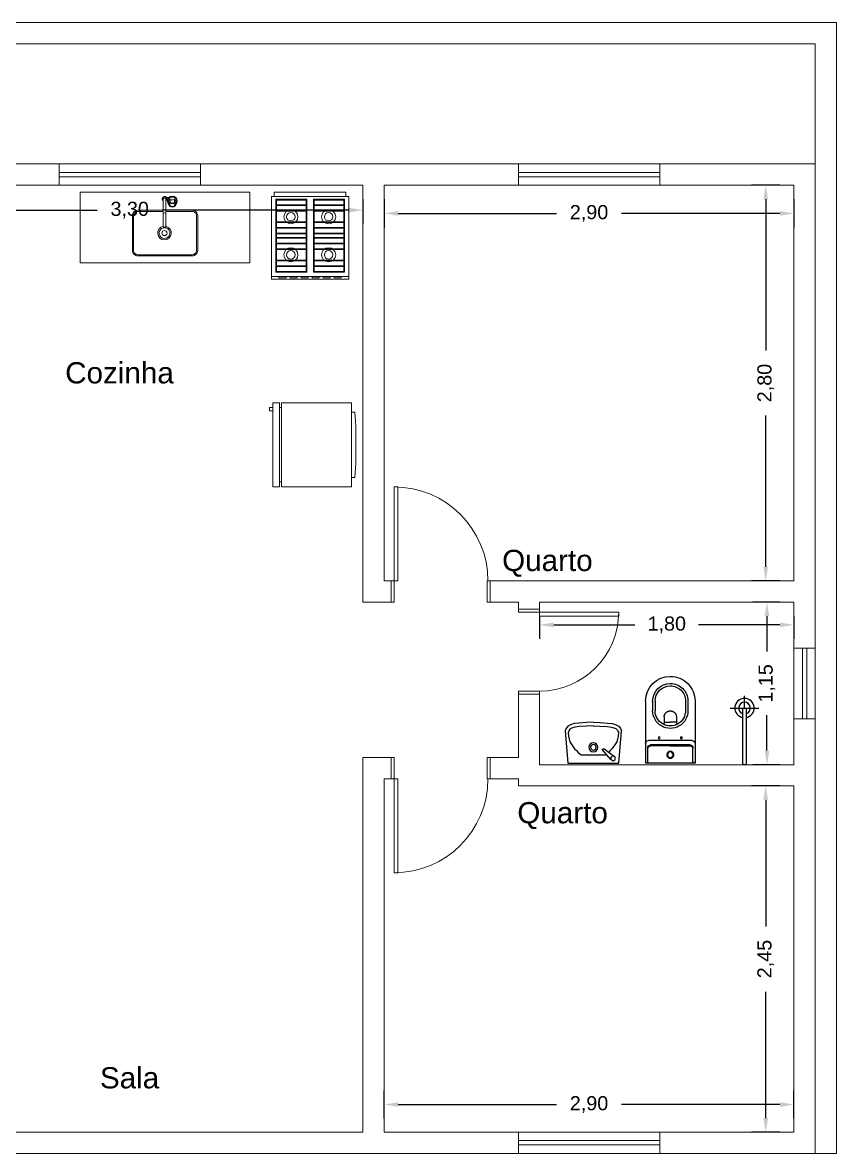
# Model space of a CAD drawing. Header units: millimetres. Extents: x 0 to 27, y -11.4 to 19.
# Drawn here: x 21.24 to 27, y 0 to 8 of the extents above; entities that cross this region are included whole.
import ezdxf

# ---------------------------------------------------------------- set-up
doc = ezdxf.new("R2010")
doc.units = ezdxf.units.MM
doc.linetypes.add('DASHED', pattern=[15, 12, -3])
for name, color, linetype, lineweight in [('Cotas', 3, 'Continuous', 9), ('Cozinha', 252, 'Continuous', 20), ('Edificação', 251, 'Continuous', 20), ('Portas', 251, 'Continuous', 9)]:
    doc.layers.add(name, color=color, linetype=linetype, lineweight=lineweight)
doc.layers.add('TEXTO', color=7, linetype='Continuous')
doc.layers.add('WC', color=252, linetype='Continuous')
doc.styles.get("Standard").update_dxf_attribs({"font": 'arial.ttf'})
doc.styles.add('TEXTO_NOMEQUADRO', font='arial.ttf')
doc.dimstyles.new('ISO-25', dxfattribs={"dimtxt": 0.1, "dimasz": 0.1, "dimexe": 0.1, "dimexo": 0.1, "dimgap": 0.1, "dimtad": 0, "dimzin": 1, "dimtxsty": 'Standard', "dimcen": 0.1, "dimadec": 0, "dimazin": 0, "dimtfac": 1, "dimtmove": 0, "dimatfit": 3, "dimfxl": 1, "dimarcsym": 0})

# ---------------------------------------------------------------- blocks, each defined once
blk = doc.blocks.new('*D43')
at = {"layer": 'Cotas', "color": 0, "lineweight": -2, "transparency": 16777216}
for p, q in [((23.8, 6.75), (23.8, 6.55)), ((26.7, 6.75), (26.7, 6.55)), ((23.9, 6.65), (25.0194, 6.65)), ((26.6, 6.65), (25.4806, 6.65))]:
    blk.add_line(p, q, dxfattribs=at)
at = {"layer": 'Cotas', "color": 0, "transparency": 16777216}
for points in [[(23.9, 6.6667), (23.9, 6.6333), (23.8, 6.65)], [(26.6, 6.6667), (26.6, 6.6333), (26.7, 6.65)]]:
    blk.add_solid(points, dxfattribs=at)
at = {"layer": 'Defpoints', "color": 0, "transparency": 16777216}
for p in [(23.8, 6.85), (26.7, 6.85), (23.8, 6.65)]:
    blk.add_point(p, dxfattribs=at)
at = {"layer": 'Cotas', "color": 0, "transparency": 16777216, "insert": (25.25, 6.65), "char_height": 0.1, "attachment_point": 5}
blk.add_mtext('2,90', dxfattribs=at)
blk = doc.blocks.new('*D35')
at = {"layer": 'Cotas', "color": 0, "lineweight": -2, "transparency": 16777216}
for p, q in [((20.35, 6.75), (20.35, 6.5733)), ((23.65, 6.75), (23.65, 6.5733)), ((20.45, 6.6733), (21.7703, 6.6733)), ((23.55, 6.6733), (22.2297, 6.6733))]:
    blk.add_line(p, q, dxfattribs=at)
at = {"layer": 'Cotas', "color": 0, "transparency": 16777216}
for points in [[(20.45, 6.69), (20.45, 6.6566), (20.35, 6.6733)], [(23.55, 6.69), (23.55, 6.6566), (23.65, 6.6733)]]:
    blk.add_solid(points, dxfattribs=at)
at = {"layer": 'Defpoints', "color": 0, "transparency": 16777216}
for p in [(20.35, 6.85), (23.65, 6.85), (20.35, 6.6733)]:
    blk.add_point(p, dxfattribs=at)
at = {"layer": 'Cotas', "color": 0, "transparency": 16777216, "insert": (22, 6.6733), "char_height": 0.1, "attachment_point": 5}
blk.add_mtext('3,30', dxfattribs=at)
blk = doc.blocks.new('*D54')
at = {"layer": 'Cotas', "color": 0, "lineweight": -2, "transparency": 16777216}
for p, q in [((26.6, 2.6), (26.4, 2.6)), ((26.5, 2.5), (26.5, 1.6061)), ((26.5, 0.25), (26.5, 1.1439)), ((26.6, 0.15), (26.4, 0.15))]:
    blk.add_line(p, q, dxfattribs=at)
at = {"layer": 'Cotas', "color": 0, "transparency": 16777216}
for points in [[(26.4833, 2.5), (26.5167, 2.5), (26.5, 2.6)], [(26.4833, 0.25), (26.5167, 0.25), (26.5, 0.15)]]:
    blk.add_solid(points, dxfattribs=at)
at = {"layer": 'Defpoints', "color": 0, "transparency": 16777216}
for p in [(26.7, 2.6), (26.5, 0.15), (26.7, 0.15)]:
    blk.add_point(p, dxfattribs=at)
at = {"layer": 'Cotas', "color": 0, "transparency": 16777216, "insert": (26.5, 1.375), "char_height": 0.1, "attachment_point": 5, "rotation": 90}
blk.add_mtext('2,45', dxfattribs=at)
blk = doc.blocks.new('*D55')
at = {"layer": 'Cotas', "color": 0, "lineweight": -2, "transparency": 16777216}
for p, q in [((23.8, 0.25), (23.8, 0.4456)), ((26.7, 0.25), (26.7, 0.4456)), ((23.9, 0.3456), (25.0194, 0.3456)), ((26.6, 0.3456), (25.4806, 0.3456))]:
    blk.add_line(p, q, dxfattribs=at)
at = {"layer": 'Cotas', "color": 0, "transparency": 16777216}
for points in [[(23.9, 0.3623), (23.9, 0.3289), (23.8, 0.3456)], [(26.6, 0.3623), (26.6, 0.3289), (26.7, 0.3456)]]:
    blk.add_solid(points, dxfattribs=at)
at = {"layer": 'Defpoints', "color": 0, "transparency": 16777216}
for p in [(23.8, 0.3456), (23.8, 0.15), (26.7, 0.15)]:
    blk.add_point(p, dxfattribs=at)
at = {"layer": 'Cotas', "color": 0, "transparency": 16777216, "insert": (25.25, 0.3456), "char_height": 0.1, "attachment_point": 5}
blk.add_mtext('2,90', dxfattribs=at)
blk = doc.blocks.new('*D59')
at = {"layer": 'Cotas', "color": 0, "lineweight": -2, "transparency": 16777216}
for p, q in [((26.6, 3.9), (26.4086, 3.9)), ((26.5086, 3.8), (26.5086, 3.5505)), ((26.5086, 2.85), (26.5086, 3.0995)), ((26.6, 2.75), (26.4086, 2.75))]:
    blk.add_line(p, q, dxfattribs=at)
at = {"layer": 'Cotas', "color": 0, "transparency": 16777216}
for points in [[(26.4919, 3.8), (26.5252, 3.8), (26.5086, 3.9)], [(26.4919, 2.85), (26.5252, 2.85), (26.5086, 2.75)]]:
    blk.add_solid(points, dxfattribs=at)
at = {"layer": 'Defpoints', "color": 0, "transparency": 16777216}
for p in [(26.7, 3.9), (26.5086, 2.75), (26.7, 2.75)]:
    blk.add_point(p, dxfattribs=at)
at = {"layer": 'Cotas', "color": 0, "transparency": 16777216, "insert": (26.5086, 3.325), "char_height": 0.1, "attachment_point": 5, "rotation": 90}
blk.add_mtext('1,15', dxfattribs=at)
blk = doc.blocks.new('*D60')
at = {"layer": 'Cotas', "color": 0, "lineweight": -2, "transparency": 16777216}
for p, q in [((26.6, 6.85), (26.4001, 6.85)), ((26.5001, 6.75), (26.5001, 5.6806)), ((26.5001, 4.15), (26.5001, 5.2194)), ((26.6, 4.05), (26.4001, 4.05))]:
    blk.add_line(p, q, dxfattribs=at)
at = {"layer": 'Cotas', "color": 0, "transparency": 16777216}
for points in [[(26.4834, 6.75), (26.5168, 6.75), (26.5001, 6.85)], [(26.4834, 4.15), (26.5168, 4.15), (26.5001, 4.05)]]:
    blk.add_solid(points, dxfattribs=at)
at = {"layer": 'Defpoints', "color": 0, "transparency": 16777216}
for p in [(26.7, 6.85), (26.5001, 4.05), (26.7, 4.05)]:
    blk.add_point(p, dxfattribs=at)
at = {"layer": 'Cotas', "color": 0, "transparency": 16777216, "insert": (26.5001, 5.45), "char_height": 0.1, "attachment_point": 5, "rotation": 90}
blk.add_mtext('2,80', dxfattribs=at)
blk = doc.blocks.new('*D36')
at = {"layer": 'Cotas', "color": 0, "lineweight": -2, "transparency": 16777216}
for p, q in [((24.9, 3.8), (24.9, 3.6393)), ((26.7, 3.8), (26.7, 3.6393)), ((25, 3.7393), (25.575, 3.7393)), ((26.6, 3.7393), (26.025, 3.7393))]:
    blk.add_line(p, q, dxfattribs=at)
at = {"layer": 'Cotas', "color": 0, "transparency": 16777216}
for points in [[(25, 3.7559), (25, 3.7226), (24.9, 3.7393)], [(26.6, 3.7559), (26.6, 3.7226), (26.7, 3.7393)]]:
    blk.add_solid(points, dxfattribs=at)
at = {"layer": 'Defpoints', "color": 0, "transparency": 16777216}
for p in [(24.9, 3.9), (26.7, 3.9), (26.7, 3.7393)]:
    blk.add_point(p, dxfattribs=at)
at = {"layer": 'Cotas', "color": 0, "transparency": 16777216, "insert": (25.8, 3.7393), "char_height": 0.1, "attachment_point": 5}
blk.add_mtext('1,80', dxfattribs=at)
blk = doc.blocks.new('CO-F4PB')
for p, q in [((0.2535, 0), (-0.2535, 0)), ((0.2535, 0), (-0.2535, 0)), ((-0.2535, 0), (-0.2535, -0.03)), ((0.2535, -0.03), (0.2535, 0)), ((-0.2735, -0.03), (-0.2735, -0.596)), ((0.2735, -0.03), (-0.2735, -0.03)), ((-0.2435, -0.05), (-0.2435, -0.566)), ((-0.0235, -0.05), (-0.2435, -0.05)), ((-0.0285, -0.055), (-0.2385, -0.055)), ((-0.2385, -0.055), (-0.2385, -0.09)), ((-0.0285, -0.055), (-0.0285, -0.09)), ((-0.0235, -0.05), (-0.0235, -0.566)), ((0.0235, -0.05), (0.0235, -0.566)), ((0.2435, -0.05), (0.0235, -0.05)), ((0.2385, -0.055), (0.0285, -0.055)), ((0.0285, -0.055), (0.0285, -0.09)), ((0.2385, -0.055), (0.2385, -0.09)), ((0.2435, -0.05), (0.2435, -0.566)), ((0.2735, -0.596), (0.2735, -0.03)), ((-0.0235, -0.09), (-0.2435, -0.09)), ((-0.0235, -0.095), (-0.2435, -0.095)), ((-0.0235, -0.13), (-0.2435, -0.13)), ((-0.0235, -0.135), (-0.2435, -0.135)), ((-0.2385, -0.095), (-0.2385, -0.13)), ((-0.2385, -0.135), (-0.2385, -0.21)), ((-0.0285, -0.095), (-0.0285, -0.13)), ((-0.0285, -0.135), (-0.0285, -0.21)), ((0.2435, -0.09), (0.0235, -0.09)), ((0.2435, -0.095), (0.0235, -0.095)), ((0.2435, -0.13), (0.0235, -0.13)), ((0.2435, -0.135), (0.0235, -0.135)), ((0.0285, -0.095), (0.0285, -0.13)), ((0.0285, -0.135), (0.0285, -0.21)), ((0.2385, -0.095), (0.2385, -0.13)), ((0.2385, -0.135), (0.2385, -0.21)), ((-0.0235, -0.21), (-0.2435, -0.21)), ((-0.0235, -0.215), (-0.2435, -0.215)), ((-0.2385, -0.215), (-0.2385, -0.25)), ((-0.0285, -0.215), (-0.0285, -0.25)), ((0.2435, -0.21), (0.0235, -0.21)), ((0.2435, -0.215), (0.0235, -0.215)), ((0.0285, -0.215), (0.0285, -0.25)), ((0.2385, -0.215), (0.2385, -0.25)), ((-0.0235, -0.25), (-0.2435, -0.25)), ((-0.0235, -0.255), (-0.2435, -0.255)), ((-0.0235, -0.29), (-0.2435, -0.29)), ((-0.0235, -0.295), (-0.2435, -0.295)), ((-0.2385, -0.255), (-0.2385, -0.29)), ((-0.2385, -0.295), (-0.2385, -0.321)), ((-0.0285, -0.255), (-0.0285, -0.29)), ((-0.0285, -0.295), (-0.0285, -0.321)), ((0.2435, -0.25), (0.0235, -0.25)), ((0.2435, -0.255), (0.0235, -0.255)), ((0.2435, -0.29), (0.0235, -0.29)), ((0.2435, -0.295), (0.0235, -0.295)), ((0.0285, -0.255), (0.0285, -0.29)), ((0.0285, -0.295), (0.0285, -0.321)), ((0.2385, -0.255), (0.2385, -0.29)), ((0.2385, -0.295), (0.2385, -0.321)), ((-0.2435, -0.321), (-0.0235, -0.321)), ((-0.2435, -0.326), (-0.0235, -0.326)), ((-0.2435, -0.361), (-0.0235, -0.361)), ((-0.2435, -0.366), (-0.0235, -0.366)), ((-0.2385, -0.326), (-0.2385, -0.361)), ((-0.2385, -0.366), (-0.2385, -0.401)), ((-0.0285, -0.326), (-0.0285, -0.361)), ((-0.0285, -0.366), (-0.0285, -0.401)), ((0.0235, -0.321), (0.2435, -0.321)), ((0.0235, -0.326), (0.2435, -0.326)), ((0.0235, -0.361), (0.2435, -0.361)), ((0.0235, -0.366), (0.2435, -0.366)), ((0.0285, -0.326), (0.0285, -0.361)), ((0.0285, -0.366), (0.0285, -0.401)), ((0.2385, -0.326), (0.2385, -0.361)), ((0.2385, -0.366), (0.2385, -0.401)), ((-0.2435, -0.401), (-0.0235, -0.401)), ((-0.2435, -0.406), (-0.0235, -0.406)), ((-0.2385, -0.406), (-0.2385, -0.481)), ((-0.0285, -0.406), (-0.0285, -0.481)), ((0.0235, -0.401), (0.2435, -0.401)), ((0.0235, -0.406), (0.2435, -0.406)), ((0.0285, -0.406), (0.0285, -0.481)), ((0.2385, -0.406), (0.2385, -0.481)), ((-0.2435, -0.481), (-0.0235, -0.481)), ((-0.2435, -0.486), (-0.0235, -0.486)), ((-0.2435, -0.521), (-0.0235, -0.521)), ((-0.2435, -0.526), (-0.0235, -0.526)), ((-0.2385, -0.486), (-0.2385, -0.521)), ((-0.2385, -0.526), (-0.2385, -0.561)), ((-0.0285, -0.486), (-0.0285, -0.521)), ((-0.0285, -0.526), (-0.0285, -0.561)), ((0.0235, -0.481), (0.2435, -0.481)), ((0.0235, -0.486), (0.2435, -0.486)), ((0.0235, -0.521), (0.2435, -0.521)), ((0.0235, -0.526), (0.2435, -0.526)), ((0.0285, -0.486), (0.0285, -0.521)), ((0.0285, -0.526), (0.0285, -0.561)), ((0.2385, -0.486), (0.2385, -0.521)), ((0.2385, -0.526), (0.2385, -0.561)), ((-0.2735, -0.596), (0.2735, -0.596)), ((-0.2735, -0.596), (-0.2735, -0.616)), ((-0.2735, -0.616), (0.2735, -0.616)), ((-0.2435, -0.566), (-0.0235, -0.566)), ((-0.2385, -0.561), (-0.0285, -0.561)), ((0.0235, -0.566), (0.2435, -0.566)), ((0.0285, -0.561), (0.2385, -0.561)), ((0.2735, -0.616), (0.2735, -0.596))]:
    blk.add_line(p, q)
for points in [[(-0.2204, -0.606), (-0.1704, -0.606), (-0.1704, -0.596), (-0.2204, -0.596)], [(-0.1422, -0.606), (-0.0922, -0.606), (-0.0922, -0.596), (-0.1422, -0.596)], [(-0.0641, -0.606), (-0.0141, -0.606), (-0.0141, -0.596), (-0.0641, -0.596)], [(0.0141, -0.606), (0.0641, -0.606), (0.0641, -0.596), (0.0141, -0.596)], [(0.0922, -0.606), (0.1422, -0.606), (0.1422, -0.596), (0.0922, -0.596)], [(0.1704, -0.606), (0.2204, -0.606), (0.2204, -0.596), (0.1704, -0.596)]]:
    blk.add_lwpolyline(points, close=True)
for centre, radius in [((-0.1308, -0.1735), 0.05), ((-0.1308, -0.1735), 0.03), ((0.1362, -0.1735), 0.05), ((0.1362, -0.1735), 0.03), ((-0.1308, -0.4425), 0.05), ((0.1362, -0.4425), 0.05), ((-0.1308, -0.4425), 0.03), ((0.1362, -0.4425), 0.03)]:
    blk.add_circle(centre, radius)
blk = doc.blocks.new('CUBA-COZ-02')
for p, q in [((-0.0095, 0.2452), (-0.0095, 0.2275)), ((0.0105, 0.2452), (0.0105, 0.2275)), ((0.0146, 0.2516), (0.031, 0.2516)), ((0.0379, 0.2522), (0.0379, 0.2367)), ((0.0731, 0.2522), (0.0731, 0.2367)), ((-0.0095, 0.2275), (-0.0095, 0.0565)), ((0.0105, 0.2275), (0.0105, 0.0565)), ((0.0146, 0.2316), (0.0209, 0.2316)), ((0.0305, 0.2026), (0.0305, 0.2242)), ((0.0399, 0.2163), (0.0399, 0.2377)), ((0.0712, 0.2163), (0.0712, 0.2377)), ((0.0805, 0.2026), (0.0805, 0.2242)), ((-0.0095, 0.0565), (-0.0095, 0.0516)), ((0.0105, 0.0565), (0.0105, 0.0516))]:
    blk.add_line(p, q)
for points in [[(-0.0095, 0.1611), (-0.1889, 0.1611, 0.414214), (-0.2269, 0.1231), (-0.2269, -0.1231, 0.414214), (-0.1889, -0.1611), (0.1969, -0.1611, 0.414214), (0.2349, -0.1231), (0.2349, 0.1231, 0.414214), (0.1969, 0.1611), (0.0105, 0.1611)], [(-0.0095, 0.1531), (-0.1889, 0.1531, 0.414214), (-0.2189, 0.1231), (-0.2189, -0.1231, 0.414214), (-0.1889, -0.1531), (0.1969, -0.1531, 0.414214), (0.2269, -0.1231), (0.2269, 0.1231, 0.414214), (0.1969, 0.1531), (0.0105, 0.1531)]]:
    blk.add_lwpolyline(points, format="xyb")
blk.add_lwpolyline([(0.0105, 0.0367, -7.502529), (-0.0095, 0.037, -0.133288)], format="xyb", close=True)
at = {"linetype": 'Continuous'}
for points in [[(0.0391, 0.2375, 0), (0.0361, 0.2353, 0), (0.0337, 0.2328, 0), (0.032, 0.2301, 0), (0.0309, 0.2272, 0), (0.0305, 0.2242, 0)], [(0.0389, 0.2157, 0), (0.0359, 0.2135, 0), (0.0335, 0.2109, 0), (0.0318, 0.2081, 0), (0.0308, 0.2052, 0), (0.0305, 0.2021, 0)], [(0.0305, 0.2021, 0), (0.0311, 0.1989, 0), (0.0324, 0.1959, 0), (0.0345, 0.193, 0), (0.0373, 0.1905, 0), (0.0407, 0.1884, 0), (0.0446, 0.1867, 0), (0.0488, 0.1856, 0), (0.0533, 0.185, 0), (0.0578, 0.185, 0), (0.0623, 0.1856, 0), (0.0665, 0.1867, 0), (0.0704, 0.1884, 0), (0.0738, 0.1905, 0), (0.0766, 0.193, 0), (0.0786, 0.1959, 0), (0.08, 0.1989, 0), (0.0805, 0.2021, 0)], [(0.075, 0.199, 0), (0.0746, 0.2011, 0), (0.0734, 0.2032, 0), (0.0715, 0.2051, 0), (0.0689, 0.2067, 0), (0.0658, 0.208, 0), (0.0623, 0.209, 0), (0.0585, 0.2095, 0), (0.0545, 0.2096, 0), (0.0506, 0.2093, 0), (0.0469, 0.2085, 0), (0.0436, 0.2074, 0), (0.0407, 0.2059, 0), (0.0385, 0.2041, 0), (0.0369, 0.2022, 0), (0.0362, 0.2, 0), (0.0362, 0.1979, 0), (0.0369, 0.1958, 0), (0.0385, 0.1938, 0), (0.0407, 0.192, 0), (0.0436, 0.1905, 0), (0.0469, 0.1894, 0), (0.0506, 0.1886, 0), (0.0545, 0.1883, 0), (0.0585, 0.1884, 0), (0.0623, 0.1889, 0), (0.0658, 0.1899, 0), (0.0689, 0.1912, 0), (0.0715, 0.1928, 0), (0.0734, 0.1947, 0), (0.0746, 0.1968, 0), (0.075, 0.199, 0)], [(0.0805, 0.2242, 0), (0.0802, 0.2272, 0), (0.0791, 0.2301, 0), (0.0773, 0.2328, 0), (0.0749, 0.2353, 0), (0.0719, 0.2375, 0)], [(0.0805, 0.2026, 0), (0.0802, 0.2055, 0), (0.0791, 0.2084, 0), (0.0774, 0.2111, 0), (0.0751, 0.2136, 0), (0.0722, 0.2157, 0)]]:
    blk.add_polyline3d(points, dxfattribs=at)
blk.add_circle((0, 0), 0.0182)
for centre, radius, start, end in [((0.0005, 0.2416), 0.0173, 35.41872, 234.58128), ((0.0005, 0.2416), 0.0126, 322.25181, 217.74819), ((0.0005, 0.2242), 0.0233, 64.55551, 115.44449), ((0.0005, 0.2416), 0.0173, 324.58128, 35.41872), ((0.0555, 0.2266), 0.035, 315.56467, 224.43533), ((0.0555, 0.2266), 0.032, 321.37517, 218.62483), ((0.0555, 0.1725), 0.0816, 77.53823, 102.46177), ((0.0005, 0.2416), 0.0173, 305.41872, 324.58128), ((0.04, 0.214), 0.002, 63.97489, 122.15591), ((0.0401, 0.2358), 0.002, 74.31395, 121.56748), ((0.0555, 0.2905), 0.0549, 254.31395, 285.68605), ((0.0555, 0.2459), 0.0335, 243.97489, 296.02511), ((0.0711, 0.214), 0.002, 57.84409, 116.02511), ((0.0709, 0.2358), 0.002, 58.43251, 105.68606), ((0.0005, 0.1207), 0.0233, 64.55551, 115.44449), ((0, 0), 0.0482, 101.34386, 77.38563), ((0.0005, 0.0516), 0.0112, 153.72082, 26.27918), ((0.0005, 0.0516), 0.01, 180, 0)]:
    blk.add_arc(centre, radius, start, end)
blk = doc.blocks.new('DUPLEX320PL')
for p, q in [((-0.058, -0.1246), (-0.058, -0.6181)), ((-0.058, -0.1246), (0.538, -0.1246)), ((0.538, -0.6181), (0.538, -0.1246)), ((0.538, -0.6181), (-0.058, -0.6181)), ((0.538, -0.6338), (-0.058, -0.6338)), ((-0.058, -0.6338), (-0.058, -0.6799)), ((-0.023, -0.6181), (-0.023, -0.6338)), ((0.503, -0.6338), (0.503, -0.6181)), ((0.538, -0.6338), (0.538, -0.6799)), ((-0.058, -0.6799), (0.538, -0.6799))]:
    blk.add_line(p, q)
blk.add_lwpolyline([(0.4713, -0.1246), (0.4713, -0.1005), (0.3713, -0.0932), (0.1087, -0.0932), (0.0087, -0.1005), (0.0087, -0.1246)])
blk.add_lwpolyline([(0.4797, -0.6799), (0.4797, -0.7042), (0.5039, -0.7042), (0.5039, -0.6799)], close=True)
blk = doc.blocks.new('01lavl91')
at = {"linetype": 'Continuous'}
for p, q in [((-0.085, -0.0692), (0.0857, -0.0692)), ((0.1253, -0.036), (0.0639, -0.1075)), ((0.0753, -0.1139), (0.1503, -0.0575)), ((0.0639, -0.1075), (0.0753, -0.1139))]:
    blk.add_line(p, q, dxfattribs=at)
for points in [[(-0.1997, -0.2393), (-0.1797, -0.0093), (0.1803, -0.0093), (0.2003, -0.2393)], [(-0.1772, -0.2283), (-0.1758, -0.2005), (-0.1652, -0.1606), (-0.1526, -0.1406), (-0.1317, -0.1123), (-0.1188, -0.0991), (-0.106, -0.0859), (-0.0931, -0.074), (-0.085, -0.0692)], [(0.0938, -0.074), (0.0857, -0.0692)], [(0.1779, -0.2283), (0.1765, -0.2005), (0.1659, -0.1606), (0.1533, -0.1406), (0.1323, -0.1123), (0.1195, -0.0991), (0.1091, -0.0885)], [(0.0003, -0.2993), (-0.0477, -0.2981), (-0.0993, -0.2935), (-0.1345, -0.2899), (-0.1613, -0.2816), (-0.1795, -0.2708), (-0.1915, -0.256), (-0.1997, -0.2393)], [(0.0023, -0.2743), (-0.0461, -0.2719), (-0.0975, -0.2686), (-0.1144, -0.2671), (-0.1294, -0.2653), (-0.1385, -0.2633), (-0.151, -0.2586), (-0.1586, -0.2547), (-0.1629, -0.2516), (-0.1647, -0.2496), (-0.1703, -0.2424), (-0.1737, -0.2368), (-0.1772, -0.2283)], [(-0.0016, -0.2743), (0.0468, -0.2719), (0.0982, -0.2686), (0.1151, -0.2671), (0.1301, -0.2653), (0.1391, -0.2633), (0.1517, -0.2586), (0.1593, -0.2547), (0.1635, -0.2516), (0.1653, -0.2496), (0.1709, -0.2424), (0.1744, -0.2368), (0.1779, -0.2283)], [(0.0003, -0.2993), (0.0483, -0.2981), (0.0999, -0.2935), (0.1351, -0.2899), (0.1619, -0.2816), (0.1801, -0.2708), (0.1921, -0.256), (0.2003, -0.2393)]]:
    blk.add_lwpolyline(points, dxfattribs=at)
for centre, radius in [((0.1404, -0.0444), 0.0164), ((0.001, -0.1223), 0.0316), ((0.001, -0.1223), 0.02)]:
    blk.add_circle(centre, radius, dxfattribs=at)
blk = doc.blocks.new('81_P')
at = {"ltscale": 0.05}
for p, q in [((-0.165, 0), (-0.175, 0)), ((-0.175, -0.01), (-0.175, 0)), ((0.175, 0), (0.165, 0))]:
    blk.add_line(p, q, dxfattribs=at)
for p, q in [((0.165, 0), (-0.165, 0)), ((-0.175, -0.44), (-0.175, -0.01)), ((0.175, -0.44), (0.175, -0.01)), ((0.155, -0.16), (-0.155, -0.16)), ((0.1398, -0.1295), (-0.1398, -0.1295)), ((0, -0.1236), (-0.1384, -0.1236)), ((0, -0.1236), (0.1384, -0.1236))]:
    blk.add_line(p, q)
at = {"ltscale": 0.047193}
blk.add_line((0.175, -0.0094), (0.175, 0), dxfattribs=at)
at = {"ltscale": 0.497718}
for p, q in [((-0.1598, -0.01), (-0.1598, -0.1095)), ((0.1598, -0.01), (0.1598, -0.1095))]:
    blk.add_line(p, q, dxfattribs=at)
at = {"ltscale": 0.467891}
for p, q in [((-0.1584, -0.01), (-0.1584, -0.1036)), ((0.1584, -0.01), (0.1584, -0.1036))]:
    blk.add_line(p, q, dxfattribs=at)
at = {"ltscale": 0.078144}
for p, q in [((-0.0429, -0.29), (-0.0455, -0.2746)), ((0.0429, -0.29), (0.0455, -0.2746))]:
    blk.add_line(p, q, dxfattribs=at)
at = {"ltscale": 0.214268}
for p in [(-0.0429, -0.29), (0.0429, -0.29)]:
    blk.add_line(p, (0, -0.29), dxfattribs=at)
at = {"ltscale": 0.197279}
for p, q in [((-0.0429, -0.3295), (-0.0429, -0.29)), ((0.0429, -0.3295), (0.0429, -0.29))]:
    blk.add_line(p, q, dxfattribs=at)
at = {"ltscale": 0.339985}
for p, q in [((-0.125, -0.44), (-0.125, -0.372)), ((-0.1075, -0.44), (-0.1075, -0.372)), ((0.1075, -0.44), (0.1075, -0.372)), ((0.125, -0.44), (0.125, -0.372))]:
    blk.add_line(p, q, dxfattribs=at)
for points in [[(-0.0429, -0.3295), (-0.0428, -0.3307), (-0.0428, -0.332), (-0.0427, -0.3332), (-0.0425, -0.3345), (-0.0424, -0.3357), (-0.0421, -0.3369), (-0.0419, -0.3382), (-0.0416, -0.3394), (-0.0412, -0.3406), (-0.0409, -0.3418), (-0.0405, -0.343), (-0.04, -0.3442), (-0.0395, -0.3453), (-0.039, -0.3465), (-0.0384, -0.3476), (-0.0378, -0.3487), (-0.0372, -0.3498), (-0.0369, -0.3504), (-0.0365, -0.3509), (-0.0362, -0.3515), (-0.0358, -0.352), (-0.0354, -0.3525), (-0.0351, -0.353), (-0.0347, -0.3535), (-0.0343, -0.354), (-0.0339, -0.3545), (-0.0335, -0.355), (-0.0331, -0.3555), (-0.0326, -0.356), (-0.0322, -0.3565), (-0.0318, -0.357), (-0.0313, -0.3574), (-0.0309, -0.3579), (-0.0303, -0.3584)], [(-0.0303, -0.3584), (-0.0294, -0.3593), (-0.0284, -0.3602), (-0.0274, -0.361), (-0.0263, -0.3618), (-0.0253, -0.3626), (-0.0242, -0.3633), (-0.0231, -0.364), (-0.022, -0.3647), (-0.0208, -0.3653), (-0.0196, -0.3659), (-0.0184, -0.3665), (-0.0172, -0.367), (-0.016, -0.3675), (-0.0147, -0.368), (-0.0135, -0.3684), (-0.0122, -0.3688), (-0.0116, -0.3689), (-0.0109, -0.3691), (-0.0103, -0.3693), (-0.0096, -0.3694), (-0.009, -0.3695), (-0.0083, -0.3697), (-0.0077, -0.3698), (-0.007, -0.3699), (-0.0063, -0.37), (-0.0057, -0.3701), (-0.005, -0.3702), (-0.0043, -0.3702), (-0.0037, -0.3703), (-0.003, -0.3704), (-0.0023, -0.3704), (-0.0017, -0.3704), (-0.001, -0.3704), (-0.0003, -0.3705), (0, -0.3705)], [(0, -0.3705), (0.0013, -0.3704), (0.0027, -0.3704), (0.004, -0.3703), (0.0053, -0.3701), (0.0067, -0.37), (0.008, -0.3697), (0.0093, -0.3695), (0.0106, -0.3692), (0.0119, -0.3689), (0.0132, -0.3685), (0.0144, -0.3681), (0.0157, -0.3676), (0.0169, -0.3671), (0.0175, -0.3669), (0.0181, -0.3666), (0.0187, -0.3663), (0.0193, -0.3661), (0.0199, -0.3658), (0.0205, -0.3655), (0.0211, -0.3652), (0.0217, -0.3648), (0.0222, -0.3645), (0.0228, -0.3642), (0.0234, -0.3638), (0.0239, -0.3635), (0.0245, -0.3631), (0.025, -0.3628), (0.0255, -0.3624), (0.0261, -0.362), (0.0266, -0.3616), (0.0271, -0.3612), (0.0276, -0.3608), (0.0281, -0.3604), (0.0286, -0.36), (0.0291, -0.3595), (0.0296, -0.3591), (0.0301, -0.3587), (0.0303, -0.3584)], [(0.0303, -0.3584), (0.0312, -0.3575), (0.0321, -0.3566), (0.033, -0.3556), (0.0338, -0.3547), (0.0346, -0.3537), (0.0354, -0.3526), (0.0361, -0.3516), (0.0368, -0.3505), (0.0374, -0.3494), (0.0381, -0.3483), (0.0386, -0.3472), (0.0392, -0.346), (0.0395, -0.3455), (0.0397, -0.3449), (0.04, -0.3443), (0.0402, -0.3437), (0.0404, -0.3431), (0.0406, -0.3425), (0.0408, -0.3419), (0.041, -0.3413), (0.0412, -0.3407), (0.0414, -0.3401), (0.0415, -0.3395), (0.0417, -0.3389), (0.0418, -0.3383), (0.042, -0.3377), (0.0421, -0.3371), (0.0422, -0.3364), (0.0423, -0.3358), (0.0424, -0.3352), (0.0425, -0.3346), (0.0426, -0.334), (0.0427, -0.3333), (0.0427, -0.3327), (0.0428, -0.3321), (0.0428, -0.3315), (0.0428, -0.3308), (0.0428, -0.3302), (0.0429, -0.3295)]]:
    blk.add_lwpolyline(points)
at = {"linetype": 'DASHED'}
blk.add_circle((0, -0.06), 0.0245, dxfattribs=at)
for centre, radius in [((0, -0.06), 0.02), ((-0.078, -0.18), 0.007), ((0.078, -0.18), 0.007)]:
    blk.add_circle(centre, radius)
for centre, radius, start, end in [((-0.165, -0.01), 0.01, 90, 180.00001), ((-0.1498, -0.01), 0.01, 90, 180.00001), ((-0.1484, -0.01), 0.01, 90, 180.00001), ((0.1484, -0.01), 0.01, 0, 90), ((0.1498, -0.01), 0.01, 0, 90), ((0.165, -0.01), 0.01, 0, 90), ((-0.155, -0.14), 0.02, 180.00001, 270), ((-0.1398, -0.1095), 0.02, 180.00001, 270), ((-0.1384, -0.1036), 0.02, 180.00001, 270), ((0.1384, -0.1036), 0.02, 270, 0), ((0.1398, -0.1095), 0.02, 270, 0), ((0.155, -0.14), 0.02, 270, 0), ((0, -0.372), 0.125, 0, 180.00001), ((0, -0.372), 0.1075, 0, 180.00001), ((0, -0.44), 0.175, 180.00001, 270), ((0, -0.44), 0.125, 180.00001, 270), ((0, -0.44), 0.1075, 180.00001, 270), ((0, -0.44), 0.1075, 270, 0), ((0, -0.44), 0.175, 270, 0), ((0, -0.44), 0.125, 270, 0)]:
    blk.add_arc(centre, radius, start, end)
blk = doc.blocks.new('CHUV')
at = {"ltscale": 0.05}
for p, q in [((0.0027, 0.4455), (0.0027, 0.5407)), ((-0.1103, 0.4455), (0.1156, 0.4455)), ((-0.0106, 0.0003), (-0.0106, 0.4455)), ((0.0156, 0.4455), (0.0156, 0.0003))]:
    blk.add_line(p, q, dxfattribs=at)
at = {"ltscale": 2}
blk.add_line((0.0156, 0.0003), (-0.0106, 0.0003), dxfattribs=at)
at = {"ltscale": 0.05}
for radius, start, end in [(0.076, 279.93583, 260.06417), (0.0459, 286.60149, 253.39851)]:
    blk.add_arc((0.0025, 0.4455), radius, start, end, dxfattribs=at)

msp = doc.modelspace()

# ---------------------------------------------------------------- linework, layer by layer
at = {"layer": 'Cozinha'}
msp.add_lwpolyline([(21.65, 6.3), (22.85, 6.3), (22.85, 6.8), (21.65, 6.8)], close=True, dxfattribs=at)
at = {"layer": 'Edificação', "color": 252}
for q in [(6.9, 7.85), (26.85, 7)]:
    msp.add_line((26.85, 7.85), q, dxfattribs=at)
at = {"layer": 'Edificação'}
for p, q in [((6.9, 7), (26.85, 7)), ((26.85, 7), (26.85, 0.15)), ((23.65, 6.85), (20.35, 6.85)), ((23.65, 3.9), (23.65, 6.85)), ((23.8, 6.85), (26.7, 6.85)), ((23.8, 4.05), (23.8, 6.85)), ((26.7, 4.05), (26.7, 6.85)), ((26.7, 6.85), (26.7, 4.05)), ((23.85, 4.05), (23.8, 4.05)), ((23.85, 3.9), (23.85, 4.05)), ((24.85, 4.05), (24.55, 4.05)), ((26.7, 4.05), (24.85, 4.05)), ((23.65, 3.9), (23.85, 3.9)), ((24.55, 3.9), (24.75, 3.9)), ((24.75, 3.9), (24.75, 3.85)), ((24.9, 3.9), (26.7, 3.9)), ((24.9, 3.9), (24.9, 3.85)), ((26.7, 3.9), (26.7, 2.75)), ((24.75, 3.25), (24.75, 2.8)), ((24.9, 2.75), (24.9, 3.25)), ((23.65, 0.15), (23.65, 2.8)), ((23.65, 2.8), (23.85, 2.8)), ((23.85, 2.8), (23.85, 2.65)), ((24.55, 2.8), (24.75, 2.8)), ((24.9, 2.8), (24.9, 2.75)), ((26.7, 2.75), (24.9, 2.75)), ((23.85, 2.65), (23.8, 2.65)), ((23.8, 2.65), (23.8, 0.15)), ((24.55, 2.65), (24.75, 2.65)), ((24.75, 2.65), (24.75, 2.6)), ((24.75, 2.6), (26.7, 2.6)), ((26.7, 2.6), (26.7, 0.15)), ((20.35, 0.15), (23.65, 0.15)), ((22.6, 0.15), (22.6, 0.15)), ((23.8, 0.15), (26.7, 0.15)), ((26.85, 0.15), (26.85, 0)), ((2.1, 0), (26.85, 0))]:
    msp.add_line(p, q, dxfattribs=at)
at = {"layer": 'Edificação', "color": 252}
msp.add_lwpolyline([(0, 0), (27, 0), (27, 8), (0, 8)], close=True, dxfattribs=at)
at = {"layer": 'Portas'}
for p, q in [((21.5, 6.94), (22.5, 6.94)), ((21.5, 6.91), (22.5, 6.91)), ((24.75, 6.94), (25.75, 6.94)), ((24.75, 6.91), (25.75, 6.91)), ((26.76, 3.575), (26.76, 3.075)), ((26.79, 3.575), (26.79, 3.075)), ((24.75, 0.09), (25.75, 0.09)), ((24.75, 0.06), (25.75, 0.06))]:
    msp.add_line(p, q, dxfattribs=at)
for points in [[(21.5, 6.85), (22.5, 6.85), (22.5, 7), (21.5, 7)], [(24.75, 6.85), (25.75, 6.85), (25.75, 7), (24.75, 7)], [(23.87, 4.05), (23.8962, 4.05), (23.8962, 4.715), (23.87, 4.715)], [(23.85, 4.05), (23.85, 3.9), (23.87, 3.9), (23.87, 4.05)], [(24.53, 4.05), (24.53, 3.9), (24.55, 3.9), (24.55, 4.05)], [(24.9, 3.85), (24.75, 3.85), (24.75, 3.83), (24.9, 3.83)], [(24.9, 3.83), (24.9, 3.8), (25.46, 3.8), (25.46, 3.83)], [(26.7, 3.575), (26.7, 3.075), (26.85, 3.075), (26.85, 3.575)], [(24.9, 3.27), (24.75, 3.27), (24.75, 3.25), (24.9, 3.25)], [(23.85, 2.65), (23.85, 2.8), (23.87, 2.8), (23.87, 2.65)], [(24.53, 2.65), (24.53, 2.8), (24.55, 2.8), (24.55, 2.65)], [(23.87, 2.65), (23.8962, 2.65), (23.8962, 1.985), (23.87, 1.985)], [(24.75, 0), (25.75, 0), (25.75, 0.15), (24.75, 0.15)]]:
    msp.add_lwpolyline(points, close=True, dxfattribs=at)
for centre, radius, start, end in [((23.87, 4.05), 0.665, 360, 90), ((24.9, 3.83), 0.56, 270, 0), ((23.87, 2.65), 0.665, 270, 0)]:
    msp.add_arc(centre, radius, start, end, dxfattribs=at)

# ---------------------------------------------------------------- block references
at = {"layer": 'Cozinha', "color": 0, "rotation": 359.99938861993}
msp.add_blockref('CUBA-COZ-02', (22.246, 6.5111), dxfattribs=at)
at = {"layer": 'Cozinha', "xscale": -1}
msp.add_blockref('CO-F4PB', (23.2765, 6.8), dxfattribs=at)
at = {"layer": 'Cozinha', "xscale": -1, "rotation": 270.000000000013}
msp.add_blockref('DUPLEX320PL', (23.6932, 4.7731), dxfattribs=at)
at = {"layer": 'WC', "xscale": -1}
for name, p, rotation in [('81_P', (25.825, 2.76), 180.0000000000065), ('01lavl91', (25.2797, 2.7507), 180)]:
    msp.add_blockref(name, p, dxfattribs=dict(at, rotation=rotation))
at = {"layer": 'WC', "xscale": 0.900000000000091, "yscale": 0.900000000000091, "zscale": 0.900000000000091}
msp.add_blockref('CHUV', (26.3477, 2.7497), dxfattribs=at)

# ---------------------------------------------------------------- texts
at = {"layer": 'TEXTO', "char_height": 0.15, "attachment_point": 1, "style": 'TEXTO_NOMEQUADRO'}
for s, insert, width in [('{\\C252;Cozinha}', (21.5434, 5.5975), 0.854225), ('{\\C252;Quarto}', (24.6351, 4.27), 0.67308), ('{\\C252;Quarto}', (24.7425, 2.4852), 0.67308), ('{\\C252;Sala}', (21.7894, 0.6098), 0.67308)]:
    msp.add_mtext(s, dxfattribs=dict(at, insert=insert, width=width))

# ---------------------------------------------------------------- dimensions: what is measured, and where the dimension line sits
at = {"layer": 'Cotas'}
for base, p1, p2, picture, middle in [((20.35, 6.6733), (23.65, 6.85), (20.35, 6.85), '*D35', (22, 6.6733)), ((23.8, 6.65), (26.7, 6.85), (23.8, 6.85), '*D43', (25.25, 6.65)), ((26.7, 3.7393), (24.9, 3.9), (26.7, 3.9), '*D36', (25.8, 3.7393)), ((23.8, 0.3456), (26.7, 0.15), (23.8, 0.15), '*D55', (25.25, 0.3456))]:
    dim = msp.add_linear_dim(base=base, p1=p1, p2=p2, dimstyle='ISO-25', dxfattribs=at)
    dim.commit()
    dim.dimension.update_dxf_attribs({"geometry": picture, "text_midpoint": middle})
for base, p1, p2, picture, middle in [((26.5001, 4.05), (26.7, 6.85), (26.7, 4.05), '*D60', (26.5001, 5.45)), ((26.5086, 2.75), (26.7, 3.9), (26.7, 2.75), '*D59', (26.5086, 3.325)), ((26.5, 0.15), (26.7, 2.6), (26.7, 0.15), '*D54', (26.5, 1.375))]:
    dim = msp.add_linear_dim(base=base, p1=p1, p2=p2, angle=90, dimstyle='ISO-25', dxfattribs=at)
    dim.commit()
    dim.dimension.update_dxf_attribs({"geometry": picture, "text_midpoint": middle})

doc.saveas('drawing.dxf')
